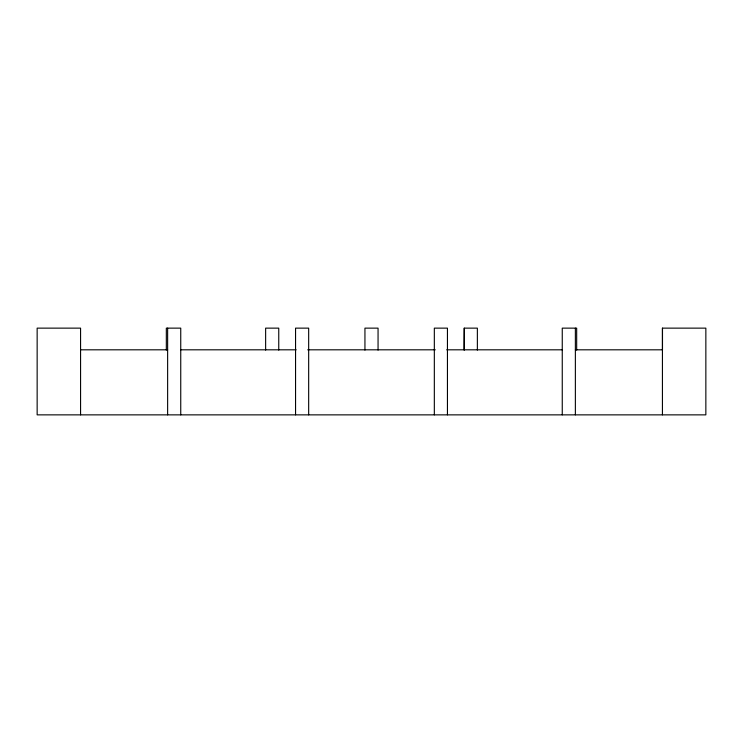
<?xml version="1.0" encoding="UTF-8"?>
<svg xmlns="http://www.w3.org/2000/svg" width="743" height="743" viewBox="0 0 743 743"><rect width="100%" height="100%" fill="white"/><g stroke="black" fill="none" stroke-linecap="round" stroke-linejoin="round"><path stroke-width="1.11" d="M464.087 349.814L464.245 328.137L477.368 328.137L477.368 350.102M662.431 414.863L662.431 328.137L705.85 328.137L705.85 414.863L37.15 414.863L37.15 328.137L80.569 328.137L80.569 414.863M80.513 349.814L167.63 349.814M180.595 349.814L296.141 349.814M307.713 349.814L435.268 349.814M446.71 349.814L562.405 349.814M575.37 349.814L662.487 349.814M662.487 328.137L662.487 350.102M576.67 350.102L576.67 328.137L562.256 328.137L562.256 414.863M575.37 328.137L575.37 414.863M464.245 328.137L464.245 350.102M447.444 414.863L447.444 328.137L434.33 328.137L434.33 414.863M378.057 350.102L378.057 328.137L364.943 328.137L364.943 350.102M308.67 414.863L308.67 328.137L295.556 328.137L295.556 414.863M278.755 350.102L278.755 328.137L265.632 328.137L265.632 350.102M180.744 414.863L180.744 328.137L166.33 328.137L166.33 350.102M167.63 328.137L167.63 414.863"/></g></svg>
